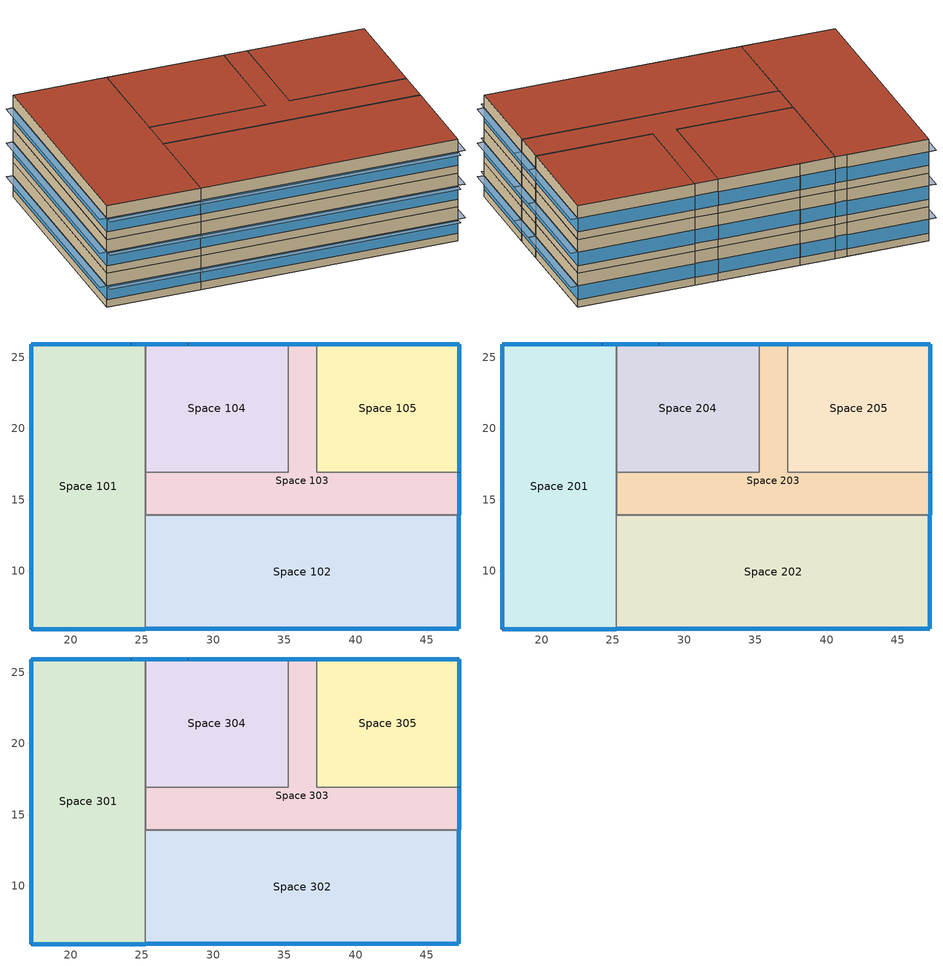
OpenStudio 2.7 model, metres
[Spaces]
Space 101
 floor ground: 25.25,25.93 25.25,5.93 17.25,5.93 17.25,25.93 z0
 wall outside: 25.25,25.93 24.25,25.93 17.25,25.93 17.25,5.93 25.25,5.93 z0:3.05
 wall to Space 104: 25.25,16.93 25.25,25.93 z0:3.05
 wall to Space 103: 25.25,13.93 25.25,16.93 z0:3.05
 wall to Space 102: 25.25,5.93 25.25,13.93 z0:3.05
 window: 24.23,25.93 17.28,25.93 / 17.28,5.93 25.23,5.93 z0.7:1.93; 17.25,25.9 17.25,5.95 z0.7:1.92; 25.23,25.93 24.28,25.93 z0.7:1.98
Space 102
 floor ground: 47.25,13.93 47.25,5.93 25.25,5.93 25.25,13.93 z0
 wall outside: 25.25,5.93 47.25,5.93 47.25,13.93 z0:3.05
 wall to Space 103: 47.25,13.93 25.25,13.93 z0:3.05
 window: 25.28,5.93 47.23,5.93 z0.7:1.92; 47.25,5.95 47.25,13.9 z0.7:1.93
Space 103
 floor ground: 37.25,25.93 37.25,16.93 47.25,16.93 47.25,13.93 25.25,13.93 25.25,16.93 35.25,16.93 35.25,25.93 z0
 wall outside: 47.25,13.93 47.25,16.93 / 37.25,25.93 35.25,25.93 z0:3.05
 wall to Space 104: 35.25,25.93 35.25,16.93 25.25,16.93 z0:3.05
 wall to Space 105: 47.25,16.93 37.25,16.93 37.25,25.93 z0:3.05
 window: 47.25,13.95 47.25,16.9 z0.7:1.94; 37.23,25.93 35.28,25.93 z0.7:1.95
Space 104
 floor ground: 35.25,25.93 35.25,16.93 25.25,16.93 25.25,25.93 z0
 wall outside: 35.25,25.93 28.25,25.93 25.25,25.93 z0:3.05
 window: 28.23,25.93 25.28,25.93 z0.7:1.94; 35.23,25.93 28.28,25.93 z0.7:1.93
Space 105
 floor ground: 47.25,25.93 47.25,16.93 37.25,16.93 37.25,25.93 z0
 wall outside: 47.25,16.93 47.25,25.93 37.25,25.93 z0:3.05
 window: 47.23,25.93 37.28,25.93 / 47.25,16.95 47.25,25.9 z0.7:1.93
Space 201
 floor to Space 101: 25.25,25.93 25.25,5.93 17.25,5.93 17.25,25.93 z3.05
 wall outside: 25.25,25.93 24.25,25.93 17.25,25.93 17.25,5.93 25.25,5.93 z3.05:6.1
 wall to Space 204: 25.25,16.93 25.25,25.93 z3.05:6.1
 wall to Space 203: 25.25,13.93 25.25,16.93 z3.05:6.1
 wall to Space 202: 25.25,5.93 25.25,13.93 z3.05:6.1
 window: 25.23,25.93 24.28,25.93 z3.75:5.03; 17.25,25.9 17.25,5.95 / 17.28,5.93 25.23,5.93 z3.75:4.97; 24.23,25.93 17.28,25.93 z3.75:4.98
Space 202
 floor to Space 102: 47.25,13.93 47.25,5.93 25.25,5.93 25.25,13.93 z3.05
 wall outside: 25.25,5.93 47.25,5.93 47.25,13.93 z3.05:6.1
 wall to Space 203: 47.25,13.93 25.25,13.93 z3.05:6.1
 window: 47.25,5.95 47.25,13.9 / 25.28,5.93 47.23,5.93 z3.75:4.97
Space 203
 floor to Space 103: 37.25,25.93 37.25,16.93 47.25,16.93 47.25,13.93 25.25,13.93 25.25,16.93 35.25,16.93 35.25,25.93 z3.05
 wall outside: 47.25,13.93 47.25,16.93 / 37.25,25.93 35.25,25.93 z3.05:6.1
 wall to Space 204: 35.25,25.93 35.25,16.93 25.25,16.93 z3.05:6.1
 wall to Space 205: 47.25,16.93 37.25,16.93 37.25,25.93 z3.05:6.1
 window: 37.23,25.93 35.28,25.93 z3.75:5; 47.25,13.95 47.25,16.9 z3.75:4.99
Space 204
 floor to Space 104: 35.25,25.93 35.25,16.93 25.25,16.93 25.25,25.93 z3.05
 wall outside: 35.25,25.93 28.25,25.93 25.25,25.93 z3.05:6.1
 window: 28.23,25.93 25.28,25.93 z3.75:4.99; 35.23,25.93 28.28,25.93 z3.75:4.98
Space 205
 floor to Space 105: 47.25,25.93 47.25,16.93 37.25,16.93 37.25,25.93 z3.05
 wall outside: 47.25,16.93 47.25,25.93 37.25,25.93 z3.05:6.1
 window: 47.25,16.95 47.25,25.9 / 47.23,25.93 37.28,25.93 z3.75:4.97
Space 301
 floor to Space 201: 25.25,25.93 25.25,5.93 17.25,5.93 17.25,25.93 z6.1
 wall outside: 25.25,25.93 24.25,25.93 17.25,25.93 17.25,5.93 25.25,5.93 z6.1:9.14
 wall to Space 304: 25.25,16.93 25.25,25.93 z6.1:9.14
 wall to Space 303: 25.25,13.93 25.25,16.93 z6.1:9.14
 wall to Space 302: 25.25,5.93 25.25,13.93 z6.1:9.14
 window: 17.28,5.93 25.23,5.93 / 24.23,25.93 17.28,25.93 / 17.25,25.9 17.25,5.95 z6.8:8.02; 25.23,25.93 24.28,25.93 z6.8:8.08
 roof outside: 25.25,5.93 25.25,25.93 17.25,25.93 17.25,5.93 z9.14
Space 302
 floor to Space 202: 47.25,13.93 47.25,5.93 25.25,5.93 25.25,13.93 z6.1
 wall outside: 25.25,5.93 47.25,5.93 47.25,13.93 z6.1:9.14
 wall to Space 303: 47.25,13.93 25.25,13.93 z6.1:9.14
 window: 25.28,5.93 47.23,5.93 / 47.25,5.95 47.25,13.9 z6.8:8.02
 roof outside: 47.25,5.93 47.25,13.93 25.25,13.93 25.25,5.93 z9.14
Space 303
 floor to Space 203: 37.25,25.93 37.25,16.93 47.25,16.93 47.25,13.93 25.25,13.93 25.25,16.93 35.25,16.93 35.25,25.93 z6.1
 wall outside: 47.25,13.93 47.25,16.93 / 37.25,25.93 35.25,25.93 z6.1:9.14
 wall to Space 304: 35.25,25.93 35.25,16.93 25.25,16.93 z6.1:9.14
 wall to Space 305: 47.25,16.93 37.25,16.93 37.25,25.93 z6.1:9.14
 window: 47.25,13.95 47.25,16.9 z6.8:8.04; 37.23,25.93 35.28,25.93 z6.8:8.05
 roof outside: 47.25,13.93 47.25,16.93 37.25,16.93 37.25,25.93 35.25,25.93 35.25,16.93 25.25,16.93 25.25,13.93 z9.14
Space 304
 floor to Space 204: 35.25,25.93 35.25,16.93 25.25,16.93 25.25,25.93 z6.1
 wall outside: 35.25,25.93 28.25,25.93 25.25,25.93 z6.1:9.14
 window: 35.23,25.93 28.28,25.93 z6.8:8.02; 28.23,25.93 25.28,25.93 z6.8:8.04
 roof outside: 35.25,16.93 35.25,25.93 25.25,25.93 25.25,16.93 z9.14
Space 305
 floor to Space 205: 47.25,25.93 47.25,16.93 37.25,16.93 37.25,25.93 z6.1
 wall outside: 47.25,16.93 47.25,25.93 37.25,25.93 z6.1:9.14
 window: 47.25,16.95 47.25,25.9 / 47.23,25.93 37.28,25.93 z6.8:8.02
 roof outside: 37.25,16.93 47.25,16.93 47.25,25.93 37.25,25.93 z9.14
shading: 25.23,5.32 25.23,5.93 17.28,5.93 17.28,5.32 z1.93; 47.87,5.95 47.87,13.9 47.25,13.9 47.25,5.95 z1.93; 47.23,5.32 47.23,5.93 25.28,5.93 25.28,5.32 z4.97; 47.87,5.95 47.87,13.9 47.25,13.9 47.25,5.95 z8.02; 47.86,16.95 47.86,25.9 47.25,25.9 47.25,16.95 z1.93; 17.25,5.95 17.25,25.9 16.64,25.9 16.64,5.95 z8.02; 47.87,13.95 47.87,16.9 47.25,16.9 47.25,13.95 z4.99; 17.25,5.95 17.25,25.9 16.64,25.9 16.64,5.95 z4.97; 47.87,13.95 47.87,16.9 47.25,16.9 47.25,13.95 z8.04; 47.86,16.95 47.86,25.9 47.25,25.9 47.25,16.95 z4.97; 47.87,5.95 47.87,13.9 47.25,13.9 47.25,5.95 z4.97; 25.23,5.32 25.23,5.93 17.28,5.93 17.28,5.32 z4.97; 47.87,13.95 47.87,16.9 47.25,16.9 47.25,13.95 z1.94; 25.23,5.32 25.23,5.93 17.28,5.93 17.28,5.32 z8.02; 47.23,5.32 47.23,5.93 25.28,5.93 25.28,5.32 z1.92; 47.23,5.32 47.23,5.93 25.28,5.93 25.28,5.32 z8.02; 17.25,5.95 17.25,25.9 16.64,25.9 16.64,5.95 z1.92; 47.86,16.95 47.86,25.9 47.25,25.9 47.25,16.95 z8.02
[Building]
Building 1: Space Type=189.1-2009 - Office - OpenOffice - CZ4-8; Default Construction Set=189.1-2009 - CZ5 - Office
[Site]
IZMIR: Latitude {deg}=38.5; Longitude {deg}=27.02; Time Zone {hr}=2; Elevation {m}=5
[ClimateZones]
Climate Zone Institution Name 1=ASHRAE; Climate Zone Document Name 1=ANSI/ASHRAE Standard 169; Climate Zone Document Year 1=2006; Climate Zone Institution Name 2=CEC; Climate Zone Document Name 2=California Climate Zone Descriptions; Climate Zone Document Year 2=1995
[SizingPeriod:DesignDay] Sky Clearness=0; Rain Indicator=0; Snow Indicator=0; Day of Month=21; Daylight Saving Time Indicator=0; Dry-Bulb Temperature Range Modifier Type=DefaultMultipliers
Name | Maximum Dry-Bulb Temperature {C} | Daily Dry-Bulb Temperature Range {deltaC} | Humidity Indicating Conditions at Maximum Dry-Bulb | Barometric Pressure {Pa} | Wind Speed {m/s} | Wind Direction {deg} | Month | Day Type | Humidity Indicating Type | Solar Model Indicator | ASHRAE Taub | ASHRAE Taud
Roma-Fiumicino Ann Clg .4% Condns Enth=>MDB | 28.7 | 9.5 | 79900 | 101289 | 5 | 170 | 8 | SummerDesignDay | Enthalpy | ASHRAETau | 0.481 | 1.959
Roma-Fiumicino Ann Clg .4% Condns DP=>MDB | 27.6 | 9.5 | 25.1 | 101289 | 5 | 170 | 8 | SummerDesignDay | Dewpoint | ASHRAETau | 0.481 | 1.959
Roma-Fiumicino Ann Clg .4% Condns WB=>MDB | 28.5 | 9.5 | 25.9 | 101289 | 5 | 170 | 8 | SummerDesignDay | Wetbulb | ASHRAETau | 0.481 | 1.959
Roma-Fiumicino Ann Clg .4% Condns DB=>MWB | 31 | 9.5 | 22.8 | 101289 | 5 | 170 | 8 | SummerDesignDay | Wetbulb | ASHRAETau | 0.481 | 1.959
Roma-Fiumicino Ann Htg Wind 99.6% Condns WS=>MCDB | 10.5 | 0 | 10.5 | 101289 | 13.8 | 70 | 1 | WinterDesignDay | Wetbulb | ASHRAEClearSky
Roma-Fiumicino Ann Hum_n 99.6% Condns DP=>MCDB | 3.6 | 0 | -8 | 101289 | 3.3 | 70 | 1 | WinterDesignDay | Dewpoint | ASHRAEClearSky
Roma-Fiumicino Ann Htg 99.6% Condns DB | -0.8 | 0 | -0.8 | 101289 | 3.3 | 70 | 1 | WinterDesignDay | Wetbulb | ASHRAEClearSky
IZMIR Ann Clg .4% Condns Enth=>MDB | 32.9 | 13.1 | 70100 | 101265 | 6.1 | 330 | 7 | SummerDesignDay | Enthalpy | ASHRAETau | 0.504 | 1.87
IZMIR Ann Clg .4% Condns DP=>MDB | 28.3 | 13.1 | 20.2 | 101265 | 6.1 | 330 | 7 | SummerDesignDay | Dewpoint | ASHRAETau | 0.504 | 1.87
IZMIR Ann Clg .4% Condns WB=>MDB | 33.1 | 13.1 | 23.5 | 101265 | 6.1 | 330 | 7 | SummerDesignDay | Wetbulb | ASHRAETau | 0.504 | 1.87
IZMIR Ann Clg .4% Condns DB=>MWB | 36.2 | 13.1 | 21.9 | 101265 | 6.1 | 330 | 7 | SummerDesignDay | Wetbulb | ASHRAETau | 0.504 | 1.87
IZMIR Ann Htg Wind 99.6% Condns WS=>MCDB | 11.7 | 0 | 11.7 | 101265 | 13 | 0 | 1 | WinterDesignDay | Wetbulb | ASHRAEClearSky
IZMIR Ann Hum_n 99.6% Condns DP=>MCDB | 1.8 | 0 | -8.3 | 101265 | 2.6 | 0 | 1 | WinterDesignDay | Dewpoint | ASHRAEClearSky
IZMIR Ann Htg 99.6% Condns DB | -1.8 | 0 | -1.8 | 101265 | 2.6 | 0 | 1 | WinterDesignDay | Wetbulb | ASHRAEClearSky
[DefaultConstructionSet] Interior Partition Construction=Interior Partition
Name | Default Exterior Surface Constructions | Default Interior Surface Constructions | Default Ground Contact Surface Constructions | Default Exterior SubSurface Constructions | Default Interior SubSurface Constructions
189.1-2009 - CZ1 - Office | Default Surface Constructions 1 | Default Surface Constructions 2 | Default Surface Constructions 3 | Default Sub Surface Constructions 1 | Default Sub Surface Constructions 2
189.1-2009 - CZ5 - Office | Default Surface Constructions 13 | Default Surface Constructions 14 | Default Surface Constructions 15 | Default Sub Surface Constructions 9 | Default Sub Surface Constructions 10
[DefaultSurfaceConstructions]
Name | Floor Construction | Wall Construction | Roof Ceiling Construction
Default Surface Constructions 1 | ExtSlabCarpet 4in ClimateZone 1-8 | ASHRAE 189.1-2009 ExtWall Mass ClimateZone 1 | ASHRAE 189.1-2009 ExtRoof IEAD ClimateZone 1
Default Surface Constructions 2; Default Surface Constructions 14 | Interior Floor | Interior Wall | Interior Ceiling
Default Surface Constructions 3; Default Surface Constructions 15 | ExtSlabCarpet 4in ClimateZone 1-8 | ExtSlabCarpet 4in ClimateZone 1-8 | ExtSlabCarpet 4in ClimateZone 1-8
Default Surface Constructions 13 | ExtSlabCarpet 4in ClimateZone 1-8 | ASHRAE 189.1-2009 ExtWall Mass ClimateZone 5 | ASHRAE 189.1-2009 ExtRoof IEAD ClimateZone 2-5
[Construction]
ExtSlabCarpet 4in ClimateZone 1-8: MAT-CC05 4 HW CONCRETE, CP02 CARPET PAD
ASHRAE 189.1-2009 ExtWall Mass ClimateZone 1: 1IN Stucco, 8IN Concrete HW, Wall Insulation [31], 1/2IN Gypsum
ASHRAE 189.1-2009 ExtRoof IEAD ClimateZone 1: Roof Membrane, Roof Insulation [18], Metal Decking
Interior Floor: F16 Acoustic tile, F05 Ceiling air space resistance, M11 100mm lightweight concrete
Interior Wall: G01a 19mm gypsum board, F04 Wall air space resistance, G01a 19mm gypsum board
Interior Ceiling: M11 100mm lightweight concrete, F05 Ceiling air space resistance, F16 Acoustic tile
ASHRAE 189.1-2009 ExtWindow ClimateZone 1: Theoretical Glass [167]
Exterior Door: F08 Metal surface, I01 25mm insulation board
Interior Window: Clear 3mm
Interior Door; Interior Partition: G05 25mm wood
ASHRAE 189.1-2009 ExtRoof IEAD ClimateZone 2-5: Roof Membrane, Roof Insulation [21], Metal Decking
ASHRAE 189.1-2009 ExtWindow ClimateZone 4-5: Theoretical Glass [207]
ASHRAE 189.1-2009 ExtWall Mass ClimateZone 5: 1IN Stucco, 8IN Concrete HW, Wall Insulation [40], 1/2IN Gypsum
[Material] Thermal Absorptance=0.9
Name | Roughness | Thickness {m} | Conductivity {W/m-K} | Density {kg/m3} | Specific Heat {J/kg-K} | Solar Absorptance | Visible Absorptance
MAT-CC05 4 HW CONCRETE | Rough | 0.1016 | 1.311 | 2240 | 836.8 | 0.85 | 0.85
1IN Stucco | Smooth | 0.0253 | 0.6918 | 1858 | 837 | 0.92 | 0.92
8IN Concrete HW | MediumRough | 0.2033 | 1.7296 | 2243 | 837 | 0.65 | 0.65
Wall Insulation [31] | MediumRough | 0.0337 | 0.0432 | 91 | 837 | 0.5 | 0.5
1/2IN Gypsum | Smooth | 0.0127 | 0.16 | 784.9 | 830 | 0.4 | 0.4
Roof Membrane | VeryRough | 0.0095 | 0.16 | 1121.29 | 1460 | 0.7 | 0.7
Roof Insulation [18] | MediumRough | 0.1693 | 0.049 | 265 | 836.8 | 0.7 | 0.7
Metal Decking | MediumSmooth | 0.0015 | 45.006 | 7680 | 418.4 | 0.6 | 0.6
F16 Acoustic tile | MediumSmooth | 0.0191 | 0.06 | 368 | 590 | 0.3 | 0.3
M11 100mm lightweight concrete | MediumRough | 0.1016 | 0.53 | 1280 | 840 | 0.5 | 0.5
G01a 19mm gypsum board | MediumSmooth | 0.019 | 0.16 | 800 | 1090 | 0.4 | 0.4
F08 Metal surface | Smooth | 0.0008 | 45.28 | 7824 | 500 | 0.7 | 0.7
I01 25mm insulation board | MediumRough | 0.0254 | 0.03 | 43 | 1210 | 0.6 | 0.6
G05 25mm wood | MediumSmooth | 0.0254 | 0.15 | 608 | 1630 | 0.5 | 0.5
Roof Insulation [21] | MediumRough | 0.2105 | 0.049 | 265 | 836.8 | 0.7 | 0.7
Wall Insulation [40] | MediumRough | 0.0794 | 0.0432 | 91 | 837 | 0.5 | 0.5
[Material:NoMass]
CP02 CARPET PAD: Roughness=Smooth; Thermal Resistance {m2-K/W}=0.1; Thermal Absorptance=0.9; Solar Absorptance=0.8; Visible Absorptance=0.8
[Material:AirGap]
Name | Thermal Resistance {m2-K/W}
F05 Ceiling air space resistance | 0.18
F04 Wall air space resistance | 0.15
[DefaultSubSurfaceConstructions]
Name | Fixed Window Construction | Operable Window Construction | Door Construction | Tubular Daylight Dome Construction | Tubular Daylight Diffuser Construction
Default Sub Surface Constructions 1 | ASHRAE 189.1-2009 ExtWindow ClimateZone 1 | ASHRAE 189.1-2009 ExtWindow ClimateZone 1 | Exterior Door | Interior Window | Interior Window
Default Sub Surface Constructions 2; Default Sub Surface Constructions 10 | Interior Window | Interior Window | Interior Door
Default Sub Surface Constructions 9 | ASHRAE 189.1-2009 ExtWindow ClimateZone 4-5 | ASHRAE 189.1-2009 ExtWindow ClimateZone 4-5 | Exterior Door | Interior Window | Interior Window
[WindowMaterial:Glazing] Optical Data Type=SpectralAverage; Thickness {m}=0.003; Back Side Solar Reflectance at Normal Incidence=0; Back Side Visible Reflectance at Normal Incidence=0; Infrared Transmittance at Normal Incidence=0; Dirt Correction Factor for Solar and Visible Transmittance=1; Solar Diffusing=No
Name | Solar Transmittance at Normal Incidence | Front Side Solar Reflectance at Normal Incidence | Visible Transmittance at Normal Incidence | Front Side Visible Reflectance at Normal Incidence | Front Side Infrared Hemispherical Emissivity | Back Side Infrared Hemispherical Emissivity | Conductivity {W/m-K}
Theoretical Glass [167] | 0.2374 | 0.7126 | 0.2512 | 0.6988 | 0.985 | 0.985 | 2.1073
Clear 3mm | 0.837 | 0.075 | 0.898 | 0.081 | 0.84 | 0.84 | 0.9
Theoretical Glass [207] | 0.3311 | 0.6189 | 0.44 | 0.51 | 0.9 | 0.9 | 0.0133
[WindowMaterial:Blind]
Window Material Blind 1: Slat Width {m}=0.025; Slat Separation {m}=0.01875; Front Side Slat Beam Solar Reflectance=0.5; Back Side Slat Beam Solar Reflectance=0.5; Front Side Slat Diffuse Solar Reflectance=0.5; Back Side Slat Diffuse Solar Reflectance=0.5; Slat Beam Visible Transmittance=0
[SpaceType] Standards Building Type=Office
Name | Default Schedule Set | Design Specification Outdoor Air Object | Standards Space Type
189.1-2009 - Office - ClosedOffice - CZ1-3 | 189.1-2009 - Office - ClosedOffice - CZ1-3 Schedule Set | 189.1-2009 - Office - ClosedOffice - CZ1-3 Ventilation | ClosedOffice
189.1-2009 - Office - Conference - CZ1-3 | 189.1-2009 - Office - Conference - CZ1-3 Schedule Set | 189.1-2009 - Office - Conference - CZ1-3 Ventilation | Conference
189.1-2009 - Office - Corridor - CZ1-3 | 189.1-2009 - Office - Corridor - CZ1-3 Schedule Set | 189.1-2009 - Office - Corridor - CZ1-3 Ventilation | Corridor
189.1-2009 - Office - OpenOffice - CZ1-3 | 189.1-2009 - Office - OpenOffice - CZ1-3 Schedule Set | 189.1-2009 - Office - OpenOffice - CZ1-3 Ventilation | OpenOffice
189.1-2009 - Office - OpenOffice - CZ4-8 | 189.1-2009 - Office - OpenOffice - CZ4-8 Schedule Set | 189.1-2009 - Office - OpenOffice - CZ4-8 Ventilation | OpenOffice
[DefaultScheduleSet] People Activity Level Schedule=Office Activity; Lighting Schedule=Office Bldg Light; Electric Equipment Schedule=Office Bldg Equip; Infiltration Schedule=Office Infil Quarter On
Name | Number of People Schedule
189.1-2009 - Office - ClosedOffice - CZ1-3 Schedule Set; 189.1-2009 - Office - Corridor - CZ1-3 Schedule Set; 189.1-2009 - Office - OpenOffice - CZ1-3 Schedule Set; 189.1-2009 - Office - OpenOffice - CZ4-8 Schedule Set | Office Work Occ
189.1-2009 - Office - Conference - CZ1-3 Schedule Set | Office Misc Occ
[Lights:Definition] Design Level Calculation Method=Watts/Area
Name | Watts per Space Floor Area {W/m2}
189.1-2009 - Office - ClosedOffice - CZ1-3 Lights Definition; 189.1-2009 - Office - OpenOffice - CZ1-3 Lights Definition; 189.1-2009 - Office - OpenOffice - CZ4-8 Lights Definition | 10.6563
189.1-2009 - Office - Conference - CZ1-3 Lights Definition | 12.5938
189.1-2009 - Office - Corridor - CZ1-3 Lights Definition | 4.84376
[Lights]
Name | Lights Definition | Space or SpaceType
189.1-2009 - Office - ClosedOffice - CZ1-3 Lights | 189.1-2009 - Office - ClosedOffice - CZ1-3 Lights Definition | 189.1-2009 - Office - ClosedOffice - CZ1-3
189.1-2009 - Office - Conference - CZ1-3 Lights | 189.1-2009 - Office - Conference - CZ1-3 Lights Definition | 189.1-2009 - Office - Conference - CZ1-3
189.1-2009 - Office - Corridor - CZ1-3 Lights | 189.1-2009 - Office - Corridor - CZ1-3 Lights Definition | 189.1-2009 - Office - Corridor - CZ1-3
189.1-2009 - Office - OpenOffice - CZ1-3 Lights | 189.1-2009 - Office - OpenOffice - CZ1-3 Lights Definition | 189.1-2009 - Office - OpenOffice - CZ1-3
189.1-2009 - Office - OpenOffice - CZ4-8 Lights | 189.1-2009 - Office - OpenOffice - CZ4-8 Lights Definition | 189.1-2009 - Office - OpenOffice - CZ4-8
[DesignSpecification:OutdoorAir] Outdoor Air Method=Sum
Name | Outdoor Air Flow per Person {m3/s-person} | Outdoor Air Flow per Floor Area {m3/s-m2}
189.1-2009 - Office - ClosedOffice - CZ1-3 Ventilation; 189.1-2009 - Office - Conference - CZ1-3 Ventilation; 189.1-2009 - Office - OpenOffice - CZ1-3 Ventilation; 189.1-2009 - Office - OpenOffice - CZ4-8 Ventilation | 0.00943895
189.1-2009 - Office - Corridor - CZ1-3 Ventilation |  | 0.000254
[People:Definition] Number of People Calculation Method=People/Area; Fraction Radiant=0.3
Name | People per Space Floor Area {person/m2}
189.1-2009 - Office - ClosedOffice - CZ1-3 People Definition | 0.5
189.1-2009 - Office - Conference - CZ1-3 People Definition | 0.538196
189.1-2009 - Office - Corridor - CZ1-3 People Definition | 0.1
189.1-2009 - Office - OpenOffice - CZ1-3 People Definition | 0.2
189.1-2009 - Office - OpenOffice - CZ4-8 People Definition | 0.0565105
[People]
Name | People Definition | Space or SpaceType
189.1-2009 - Office - ClosedOffice - CZ1-3 People | 189.1-2009 - Office - ClosedOffice - CZ1-3 People Definition | 189.1-2009 - Office - ClosedOffice - CZ1-3
189.1-2009 - Office - Conference - CZ1-3 People | 189.1-2009 - Office - Conference - CZ1-3 People Definition | 189.1-2009 - Office - Conference - CZ1-3
189.1-2009 - Office - Corridor - CZ1-3 People | 189.1-2009 - Office - Corridor - CZ1-3 People Definition | 189.1-2009 - Office - Corridor - CZ1-3
189.1-2009 - Office - OpenOffice - CZ1-3 People | 189.1-2009 - Office - OpenOffice - CZ1-3 People Definition | 189.1-2009 - Office - OpenOffice - CZ1-3
189.1-2009 - Office - OpenOffice - CZ4-8 People | 189.1-2009 - Office - OpenOffice - CZ4-8 People Definition | 189.1-2009 - Office - OpenOffice - CZ4-8
[SpaceInfiltration:DesignFlowRate] Design Flow Rate Calculation Method=Flow/ExteriorArea
Name | Space or SpaceType | Flow per Exterior Surface Area {m3/s-m2}
189.1-2009 - Office - ClosedOffice - CZ1-3 Infiltration | 189.1-2009 - Office - ClosedOffice - CZ1-3 | 0.00030226
189.1-2009 - Office - Conference - CZ1-3 Infiltration | 189.1-2009 - Office - Conference - CZ1-3 | 0.00030226
189.1-2009 - Office - Corridor - CZ1-3 Infiltration | 189.1-2009 - Office - Corridor - CZ1-3 | 0.00030226
189.1-2009 - Office - OpenOffice - CZ1-3 Infiltration | 189.1-2009 - Office - OpenOffice - CZ1-3 | 0.00030226
189.1-2009 - Office - OpenOffice - CZ4-8 Infiltration | 189.1-2009 - Office - OpenOffice - CZ4-8 | 0.000226568
[ElectricEquipment:Definition] Design Level Calculation Method=Watts/Area
Name | Watts per Space Floor Area {W/m2}
189.1-2009 - Office - ClosedOffice - CZ1-3 Electric Equipment Definition | 6.8889
189.1-2009 - Office - Conference - CZ1-3 Electric Equipment Definition | 3.98265
189.1-2009 - Office - Corridor - CZ1-3 Electric Equipment Definition | 1.72223
189.1-2009 - Office - OpenOffice - CZ1-3 Electric Equipment Definition; 189.1-2009 - Office - OpenOffice - CZ4-8 Electric Equipment Definition | 7.64238
[ElectricEquipment]
Name | Electric Equipment Definition | Space or SpaceType
189.1-2009 - Office - ClosedOffice - CZ1-3 Electric Equipment | 189.1-2009 - Office - ClosedOffice - CZ1-3 Electric Equipment Definition | 189.1-2009 - Office - ClosedOffice - CZ1-3
189.1-2009 - Office - Conference - CZ1-3 Electric Equipment | 189.1-2009 - Office - Conference - CZ1-3 Electric Equipment Definition | 189.1-2009 - Office - Conference - CZ1-3
189.1-2009 - Office - Corridor - CZ1-3 Electric Equipment | 189.1-2009 - Office - Corridor - CZ1-3 Electric Equipment Definition | 189.1-2009 - Office - Corridor - CZ1-3
189.1-2009 - Office - OpenOffice - CZ1-3 Electric Equipment | 189.1-2009 - Office - OpenOffice - CZ1-3 Electric Equipment Definition | 189.1-2009 - Office - OpenOffice - CZ1-3
189.1-2009 - Office - OpenOffice - CZ4-8 Electric Equipment | 189.1-2009 - Office - OpenOffice - CZ4-8 Electric Equipment Definition | 189.1-2009 - Office - OpenOffice - CZ4-8
[ThermostatSetpoint:DualSetpoint] Heating Setpoint Temperature Schedule=Medium Office HtgSetp; Cooling Setpoint Temperature Schedule=Medium Office ClgSetp
Thermal Zone 1 Thermostat; Thermal Zone 2 Thermostat; Thermal Zone 3 Thermostat; Thermal Zone 4 Thermostat; Thermal Zone 5 Thermostat; Thermal Zone 6 Thermostat; Thermal Zone 7 Thermostat; Thermal Zone 8 Thermostat; Thermal Zone 9 Thermostat; Thermal Zone 10 Thermostat; Thermal Zone 11 Thermostat; Thermal Zone 12 Thermostat; Thermal Zone 13 Thermostat; Thermal Zone 14 Thermostat; Thermal Zone 15 Thermostat
[ShadingControl]
Shading Control 1: Shading Type=InteriorBlind; Shading Device Material=Window Material Blind 1
[BuildingStory] Nominal Floor to Floor Height {m}=3.048
Name | Nominal Z Coordinate {m}
Building Story 1 | 0
Building Story 2 | 3.048
Building Story 3 | 6.096
[Space] Default Construction Set=189.1-2009 - CZ1 - Office
Name | Space Type | Building Story | Thermal Zone
Space 101 | 189.1-2009 - Office - OpenOffice - CZ1-3 | Building Story 1 | Thermal Zone 1
Space 102 | 189.1-2009 - Office - Conference - CZ1-3 | Building Story 1 | Thermal Zone 4
Space 103 | 189.1-2009 - Office - Corridor - CZ1-3 | Building Story 1 | Thermal Zone 7
Space 104 | 189.1-2009 - Office - ClosedOffice - CZ1-3 | Building Story 1 | Thermal Zone 13
Space 105 | 189.1-2009 - Office - ClosedOffice - CZ1-3 | Building Story 1 | Thermal Zone 10
Space 201 | 189.1-2009 - Office - OpenOffice - CZ1-3 | Building Story 2 | Thermal Zone 2
Space 202 | 189.1-2009 - Office - Conference - CZ1-3 | Building Story 2 | Thermal Zone 5
Space 203 | 189.1-2009 - Office - Corridor - CZ1-3 | Building Story 2 | Thermal Zone 8
Space 204 | 189.1-2009 - Office - ClosedOffice - CZ1-3 | Building Story 2 | Thermal Zone 14
Space 205 | 189.1-2009 - Office - ClosedOffice - CZ1-3 | Building Story 2 | Thermal Zone 11
Space 301 | 189.1-2009 - Office - OpenOffice - CZ1-3 | Building Story 3 | Thermal Zone 3
Space 302 | 189.1-2009 - Office - Conference - CZ1-3 | Building Story 3 | Thermal Zone 6
Space 303 | 189.1-2009 - Office - Corridor - CZ1-3 | Building Story 3 | Thermal Zone 9
Space 304 | 189.1-2009 - Office - ClosedOffice - CZ1-3 | Building Story 3 | Thermal Zone 15
Space 305 | 189.1-2009 - Office - ClosedOffice - CZ1-3 | Building Story 3 | Thermal Zone 12
[ThermalZone] Use Ideal Air Loads=Yes
Name | Thermostat
Thermal Zone 1 | Thermal Zone 1 Thermostat
Thermal Zone 2 | Thermal Zone 2 Thermostat
Thermal Zone 3 | Thermal Zone 3 Thermostat
Thermal Zone 4 | Thermal Zone 4 Thermostat
Thermal Zone 5 | Thermal Zone 5 Thermostat
Thermal Zone 6 | Thermal Zone 6 Thermostat
Thermal Zone 7 | Thermal Zone 7 Thermostat
Thermal Zone 8 | Thermal Zone 8 Thermostat
Thermal Zone 9 | Thermal Zone 9 Thermostat
Thermal Zone 10 | Thermal Zone 10 Thermostat
Thermal Zone 11 | Thermal Zone 11 Thermostat
Thermal Zone 12 | Thermal Zone 12 Thermostat
Thermal Zone 13 | Thermal Zone 13 Thermostat
Thermal Zone 14 | Thermal Zone 14 Thermostat
Thermal Zone 15 | Thermal Zone 15 Thermostat
[Sizing:Zone] Zone Cooling Design Supply Air Temperature Input Method=SupplyAirTemperature; Zone Cooling Design Supply Air Temperature {C}=14; Zone Cooling Design Supply Air Temperature Difference {deltaC}=11.11; Zone Heating Design Supply Air Temperature Input Method=SupplyAirTemperature; Zone Heating Design Supply Air Temperature {C}=40; Zone Heating Design Supply Air Temperature Difference {deltaC}=11.11; Zone Cooling Design Supply Air Humidity Ratio {kg-H2O/kg-air}=0.0085; Zone Heating Design Supply Air Humidity Ratio {kg-H2O/kg-air}=0.008; Cooling Design Air Flow Method=DesignDay; Heating Design Air Flow Method=DesignDay; Account for Dedicated Outdoor Air System=No; Dedicated Outdoor Air System Control Strategy=NeutralSupplyAir; Dedicated Outdoor Air Low Setpoint Temperature for Design {C}=autosize; Dedicated Outdoor Air High Setpoint Temperature for Design {C}=autosize
Thermal Zone 1; Thermal Zone 2; Thermal Zone 3; Thermal Zone 4; Thermal Zone 5; Thermal Zone 6; Thermal Zone 7; Thermal Zone 8; Thermal Zone 9; Thermal Zone 10; Thermal Zone 11; Thermal Zone 12; Thermal Zone 13; Thermal Zone 14; Thermal Zone 15
[Schedule:Ruleset]
Name | Default Day Schedule | Summer Design Day Schedule | Winter Design Day Schedule
Office Bldg Light | Office Bldg Light Default Schedule | Office Bldg Light Summer Design Day | Office Bldg Light Winter Design Day
Office Misc Occ | Office Bldg Occ Default Schedule 1 | Office Bldg Occ Summer Design Day 1 | Office Bldg Occ Winter Design Day 1
Office Activity | Office Activity Default Schedule | Office Activity Summer Design Day | Office Activity Winter Design Day
Office Infil Quarter On | Office Infil Quarter On Default Schedule | Office Infil Quarter On Summer Design Day | Office Infil Quarter On Winter Design Day
Office Bldg Equip | Office Bldg Equip Default Schedule | Office Bldg Equip Summer Design Day | Office Bldg Equip Winter Design Day
Medium Office HtgSetp | Medium Office HtgSetp Default Schedule | Medium Office HtgSetp Summer Design Day | Medium Office HtgSetp Winter Design Day
Medium Office ClgSetp | Medium Office ClgSetp Default Schedule | Medium Office ClgSetp Summer Design Day | Medium Office ClgSetp Winter Design Day
Office Work Occ | Office Bldg Occ Default Schedule | Office Bldg Occ Summer Design Day | Office Bldg Occ Winter Design Day
[Schedule:Day]
Office Bldg Light Default Schedule: 5, 0, 0.05, 7, 0, 0.1, 8, 0, 0.3, 17, 0, 0.9, 18, 0, 0.7, 20, 0, 0.5, 22, 0, 0.3, 23, 0, 0.1, 24, 0, 0.05
Office Bldg Light Summer Design Day; Office Infil Quarter On Rule 1 Day Schedule; Office Bldg Equip Summer Design Day: 24, 0, 1
Office Bldg Light Winter Design Day; Office Bldg Occ Winter Design Day 1; Office Bldg Occ Rule 1 Day Schedule 1; Office Bldg Equip Winter Design Day; Office Bldg Occ Winter Design Day; Office Bldg Occ Rule 1 Day Schedule: 24, 0, 0
Office Bldg Light Rule 1 Day Schedule: 24, 0, 0.05
Office Bldg Light Rule 2 Day Schedule: 6, 0, 0.05, 8, 0, 0.1, 14, 0, 0.5, 17, 0, 0.15, 24, 0, 0.05
Office Bldg Occ Default Schedule 1: 6, 0, 0, 7, 0, 0.1, 8, 0, 0.2, 20, 0, 0.4, 22, 0, 0.1, 24, 0, 0.05
Office Bldg Occ Summer Design Day 1; Office Bldg Occ Summer Design Day: 6, 0, 0, 22, 0, 1, 24, 0, 0.05
Office Bldg Occ Rule 2 Day Schedule 1: 6, 0, 0, 8, 0, 0.1, 14, 0, 0.25, 17, 0, 0.1, 24, 0, 0
Office Activity Default Schedule; Office Activity Summer Design Day; Office Activity Winter Design Day: 24, 0, 132
Office Infil Quarter On Default Schedule; Office Infil Quarter On Summer Design Day: 6, 0, 1, 22, 0, 0.25, 24, 0, 1
Office Infil Quarter On Winter Design Day; Office Infil Quarter On Rule 2 Day Schedule: 6, 0, 1, 18, 0, 0.25, 24, 0, 1
Office Bldg Equip Default Schedule: 8, 0, 0.4, 12, 0, 0.9, 13, 0, 0.8, 17, 0, 0.9, 18, 0, 0.8, 20, 0, 0.6, 22, 0, 0.5, 24, 0, 0.4
Office Bldg Equip Rule 1 Day Schedule: 24, 0, 0.3
Office Bldg Equip Rule 2 Day Schedule: 6, 0, 0.3, 8, 0, 0.4, 14, 0, 0.5, 17, 0, 0.35, 24, 0, 0.3
Medium Office HtgSetp Default Schedule: 6, 0, 15.6, 22, 0, 21, 24, 0, 15.6
Medium Office HtgSetp Summer Design Day; Medium Office HtgSetp Rule 1 Day Schedule: 24, 0, 15.6
Medium Office HtgSetp Winter Design Day: 24, 0, 21
Medium Office HtgSetp Rule 2 Day Schedule: 6, 0, 15.6, 18, 0, 21, 24, 0, 15.6
Medium Office ClgSetp Default Schedule; Medium Office ClgSetp Summer Design Day: 6, 0, 26.7, 22, 0, 24, 24, 0, 26.7
Medium Office ClgSetp Winter Design Day; Medium Office ClgSetp Rule 1 Day Schedule: 24, 0, 26.7
Medium Office ClgSetp Rule 2 Day Schedule: 6, 0, 26.7, 18, 0, 24, 24, 0, 26.7
Office Bldg Occ Default Schedule: 6, 0, 0, 7, 0, 0.1, 8, 0, 0.2, 12, 0, 0.85, 13, 0, 0.5, 17, 0, 0.85, 18, 0, 0.7, 20, 0, 0.4, 22, 0, 0.1, 24, 0, 0.05
Office Bldg Occ Rule 2 Day Schedule: 6, 0, 0, 8, 0, 0.1, 14, 0, 0.4, 17, 0, 0.1, 24, 0, 0
[Schedule:Rule] Date Specification Type=DateRange; Start Month=1; Start Day=1; End Month=12; End Day=31
Name | Schedule Ruleset | Rule Order | Day Schedule | Apply Sunday | Apply Monday | Apply Tuesday | Apply Wednesday | Apply Thursday | Apply Friday | Apply Saturday
Office Bldg Light Rule 1 | Office Bldg Light | 0 | Office Bldg Light Rule 1 Day Schedule | Yes | No | No | No | No | No | No
Office Bldg Light Rule 2 | Office Bldg Light | 1 | Office Bldg Light Rule 2 Day Schedule | No | No | No | No | No | No | Yes
Office Misc Occ Rule 1 | Office Misc Occ | 0 | Office Bldg Occ Rule 1 Day Schedule 1 | Yes | No | No | No | No | No | No
Office Misc Occ Rule 2 | Office Misc Occ | 1 | Office Bldg Occ Rule 2 Day Schedule 1 | No | No | No | No | No | No | Yes
Office Infil Quarter On Rule 1 | Office Infil Quarter On | 0 | Office Infil Quarter On Rule 1 Day Schedule | Yes | No | No | No | No | No | No
Office Infil Quarter On Rule 2 | Office Infil Quarter On | 1 | Office Infil Quarter On Rule 2 Day Schedule | No | No | No | No | No | No | Yes
Office Bldg Equip Rule 1 | Office Bldg Equip | 0 | Office Bldg Equip Rule 1 Day Schedule | Yes | No | No | No | No | No | No
Office Bldg Equip Rule 2 | Office Bldg Equip | 1 | Office Bldg Equip Rule 2 Day Schedule | No | No | No | No | No | No | Yes
Medium Office HtgSetp Rule 1 | Medium Office HtgSetp | 0 | Medium Office HtgSetp Rule 1 Day Schedule | Yes | No | No | No | No | No | No
Medium Office HtgSetp Rule 2 | Medium Office HtgSetp | 1 | Medium Office HtgSetp Rule 2 Day Schedule | No | No | No | No | No | No | Yes
Medium Office ClgSetp Rule 1 | Medium Office ClgSetp | 0 | Medium Office ClgSetp Rule 1 Day Schedule | Yes | No | No | No | No | No | No
Medium Office ClgSetp Rule 2 | Medium Office ClgSetp | 1 | Medium Office ClgSetp Rule 2 Day Schedule | No | No | No | No | No | No | Yes
Office Work Occ Rule 1 | Office Work Occ | 0 | Office Bldg Occ Rule 1 Day Schedule | No | Yes | Yes | Yes | Yes | Yes | No
Office Work Occ Rule 2 | Office Work Occ | 1 | Office Bldg Occ Rule 2 Day Schedule | Yes | No | No | No | No | No | Yes
